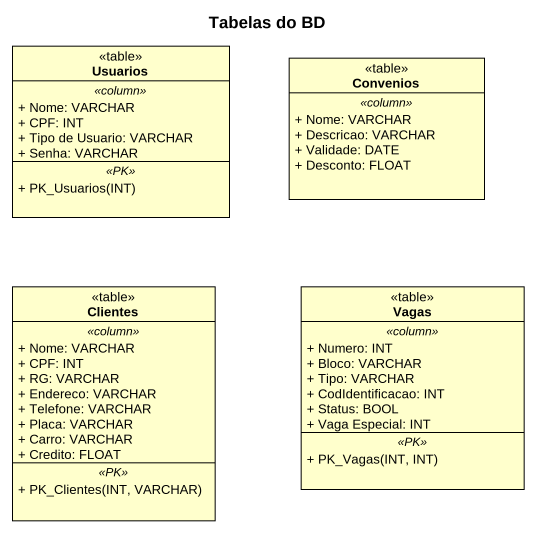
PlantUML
@startuml
title Tabelas do BD
hide circle
hide empty members
skinparam classAttributeIconSize 0
class Usuarios <<table>> {
  .. <<column>> ..
  + Nome: VARCHAR
  + CPF: INT
  + Tipo de Usuario: VARCHAR
  + Senha: VARCHAR
  .. <<PK>> ..
  + PK_Usuarios(INT)
}
class Convenios <<table>> {
  .. <<column>> ..
  + Nome: VARCHAR
  + Descricao: VARCHAR
  + Validade: DATE
  + Desconto: FLOAT
}
class Clientes <<table>> {
  .. <<column>> ..
  + Nome: VARCHAR
  + CPF: INT
  + RG: VARCHAR
  + Endereco: VARCHAR
  + Telefone: VARCHAR
  + Placa: VARCHAR
  + Carro: VARCHAR
  + Credito: FLOAT
  .. <<PK>> ..
  + PK_Clientes(INT, VARCHAR)
}
class Vagas <<table>> {
  .. <<column>> ..
  + Numero: INT
  + Bloco: VARCHAR
  + Tipo: VARCHAR
  + CodIdentificacao: INT
  + Status: BOOL
  + Vaga Especial: INT
  .. <<PK>> ..
  + PK_Vagas(INT, INT)
}
@enduml
